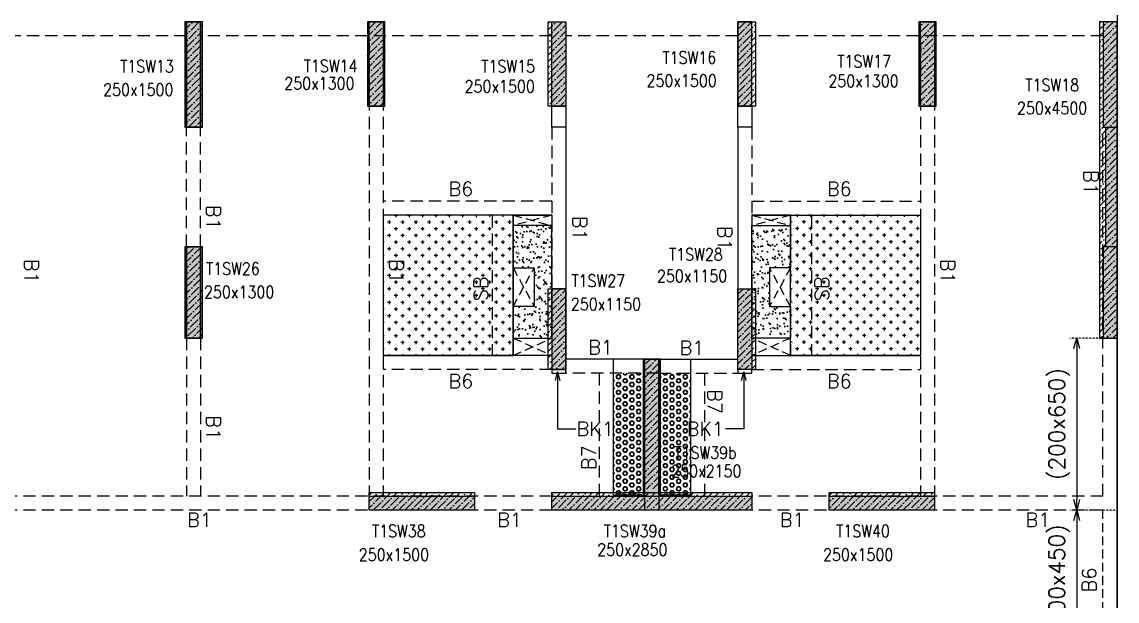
# Model space of a CAD drawing. Header units: millimetres. Extents: x 1078357 to 2594950, y -5122486 to -4636555.
# Drawn here: x 1135533 to 1151129, y -4664236 to -4655991 of the extents above; entities that cross this region are included whole.
import ezdxf

# ---------------------------------------------------------------- set-up
doc = ezdxf.new("R2010")
doc.units = ezdxf.units.MM
doc.header["$PDMODE"] = 35
for name, pattern in [('CONTINOUS', [0]), ('DOT', [0.25, 0, -0.25]), ('HIDDEN', [0.375, 0.25, -0.125])]:
    doc.linetypes.add(name, pattern=pattern)
doc.layers.get('0').update_dxf_attribs({"lineweight": 0})
doc.layers.get('Defpoints').update_dxf_attribs({"lineweight": 0})
for name, color, linetype in [('B-200x325', 201, 'HIDDEN'), ('DROP SLAB', 8, 'Continuous'), ('EXPANSION JOINT', 10, 'HIDDEN'), ('NON STR. RCC WALL', 6, 'Continuous'), ('S-BEAM', 3, 'HIDDEN'), ('S-BEAM NO.', 6, 'Continuous'), ('S-COLUM_STOP', 12, 'Continuous'), ('S-COLUMN', 1, 'Continuous'), ('S-COLUMN_START', 4, 'Continuous'), ('S-CUTOUT', 8, 'HIDDEN'), ('S-DIM', 2, 'Continuous'), ('SLAB FOLD', 8, 'Continuous')]:
    doc.layers.add(name, color=color, linetype=linetype)
for name, color, linetype, lineweight in [('COL. NO.', 30, 'Continuous', 25), ('COL. SIZE', 7, 'Continuous', 25), ('HATCH', 8, 'Continuous', 30)]:
    doc.layers.add(name, color=color, linetype=linetype, lineweight=lineweight)
doc.styles.add('Roman', font='romans')
doc.styles.add('ROMANS', font='romans.shx', dxfattribs={"width": 0.85})
doc.dimstyles.new('HARESH', dxfattribs={"dimtxt": 150, "dimasz": 75, "dimexe": 0, "dimexo": 0, "dimgap": 25, "dimtad": 1, "dimdec": 0, "dimdsep": 46, "dimtxsty": 'Roman', "dimblk": 'OBLIQUE', "dimcen": 225, "dimdle": 25, "dimclrd": 2, "dimclre": 2, "dimclrt": 7, "dimadec": 8, "dimazin": 1, "dimtfac": 1, "dimtdec": 0, "dimtmove": 0, "dimatfit": 0, "dimfxl": 1, "dimlwd": -1, "dimlwe": -1, "dimarcsym": 0})
pattern_1 = [(45, (903512.135, -4613405.35), (33.67596, 123.478522), [158.75, -31.75, 0, -31.75])]
pattern_2 = [(45, (903512.16, -4590022.35), (33.67596, 123.478522), [158.75, -31.75, 0, -31.75])]
pattern_3 = [(180.03079016, (-2157838.37, 9381715.23), (-95.1987999, -95.3011726), [47.625, -142.875]), (270.03079016, (-2157862.2, 9381739.03), (95.3011726, -95.1987999), [47.625, -142.875])]
pattern_4 = [(180, (1109278.52, -4473986.17), (-7e-15, -54.992613), [31.75, -63.5]), (300, (1109278.52, -4473986.17), (47.625, 27.496307), [31.75, -63.5]), (240, (1109246.77, -4473986.17), (47.625, -27.496307), [31.75, -63.5])]

# ---------------------------------------------------------------- blocks, each defined once
blk = doc.blocks.new('_Open30')
at = {"color": 0, "linetype": 'ByBlock', "lineweight": -2}
for p, q in [((-1, 0.27), (0, 0)), ((0, 0), (-1, -0.27)), ((0, 0), (-1, 0))]:
    blk.add_line(p, q, dxfattribs=at)
blk = doc.blocks.new('*D1599')
at = {"layer": 'Defpoints', "color": 0, "linetype": 'CONTINOUS', "ltscale": 0.5, "transparency": 16777216}
for p in [(1151128, -4660491, 0), (1150554, -4662941), (1151128, -4662941, 0)]:
    blk.add_point(p, dxfattribs=at)
at = {"layer": 'S-DIM', "color": 2, "linetype": 'DOT', "ltscale": 0.5, "transparency": 16777216}
for p, q in [((1151128, -4660491), (1150454, -4660491)), ((1151128, -4662941), (1150454, -4662941))]:
    blk.add_line(p, q, dxfattribs=at)
at = {"layer": 'S-DIM', "color": 2, "linetype": 'CONTINOUS', "ltscale": 0.5, "transparency": 16777216}
blk.add_line((1150554, -4660641), (1150554, -4662791), dxfattribs=at)
at = {"layer": 'S-DIM', "color": 2, "linetype": 'CONTINOUS', "ltscale": 0.5, "transparency": 16777216, "xscale": 150, "yscale": 150, "zscale": 150}
for p, rotation in [((1150554, -4660491), 90), ((1150554, -4662941), 270)]:
    blk.add_blockref('_Open30', p, dxfattribs=dict(at, rotation=rotation))
at = {"layer": 'S-DIM', "color": 7, "linetype": 'CONTINOUS', "ltscale": 0.5, "transparency": 16777216, "insert": (1150308, -4661716), "char_height": 225, "attachment_point": 5, "rotation": 90, "style": 'Roman'}
blk.add_mtext('(200x650)', dxfattribs=at)
blk = doc.blocks.new('*D1601')
at = {"layer": 'Defpoints', "color": 0, "linetype": 'CONTINOUS', "ltscale": 0.5, "transparency": 16777216}
for p in [(1151128, -4662941, 0), (1150554, -4664941), (1151128, -4664941, 0)]:
    blk.add_point(p, dxfattribs=at)
at = {"layer": 'S-DIM', "color": 2, "linetype": 'DOT', "ltscale": 0.5, "transparency": 16777216}
for p, q in [((1151128, -4662941), (1150454, -4662941)), ((1151128, -4664941), (1150454, -4664941))]:
    blk.add_line(p, q, dxfattribs=at)
at = {"layer": 'S-DIM', "color": 2, "linetype": 'CONTINOUS', "ltscale": 0.5, "transparency": 16777216}
blk.add_line((1150554, -4663091), (1150554, -4664791), dxfattribs=at)
at = {"layer": 'S-DIM', "color": 2, "linetype": 'CONTINOUS', "ltscale": 0.5, "transparency": 16777216, "xscale": 150, "yscale": 150, "zscale": 150}
for p, rotation in [((1150554, -4662941), 90), ((1150554, -4664941), 270)]:
    blk.add_blockref('_Open30', p, dxfattribs=dict(at, rotation=rotation))
at = {"layer": 'S-DIM', "color": 7, "linetype": 'CONTINOUS', "ltscale": 0.5, "transparency": 16777216, "insert": (1150308, -4663941), "char_height": 225, "attachment_point": 5, "rotation": 90, "style": 'Roman'}
blk.add_mtext('(200x450)', dxfattribs=at)
blk = doc.blocks.new('_Oblique')
at = {"color": 0, "linetype": 'ByBlock', "lineweight": -2}
blk.add_line((-0.5, -0.5), (0.5, 0.5), dxfattribs=at)

msp = doc.modelspace()

# ---------------------------------------------------------------- hatches: boundary and pattern name
at = {"layer": 'DROP SLAB'}
h = msp.add_hatch(dxfattribs=at)
h.set_pattern_fill('CROSS', color=8, scale=15, angle=0.03079)
h.set_pattern_definition(pattern_3)
h.paths.add_polyline_path([(1142528.3, -4658741.4), (1140678.3, -4658741.6), (1140678.3, -4660741.4), (1142528.3, -4660741.3)])
h = msp.add_hatch(dxfattribs=at)
h.set_pattern_fill('CROSS', color=8, scale=15, angle=179.96921)
h.set_pattern_definition(pattern_3)
h.paths.add_polyline_path([(1146478.4, -4658741.5), (1148328.3, -4658741.5), (1148328.3, -4660741.3), (1146478.4, -4660741.3)])
at = {"layer": 'HATCH'}
h = msp.add_hatch(dxfattribs=at)
h.set_pattern_fill('AR-SAND', color=8, scale=3, angle=179.97015)
h.set_pattern_definition([(37.47015413, (-4986179.34, 23383636.63), (-4.72361136, 146.8264517), [0, -115.824, 0, -129.54, 0, -123.825]), (7.4701541, (-4986179.34, 23383636.63), (134.9689868, 214.9772528), [0, -62.484, 0, -104.394, 0, -40.005]), (327.47015413, (-4986273.07, 23383636.68), (237.29790347, 0.3075449), [0, -38.1, 0, -137.16, 0, -179.07]), (317.4701541, (-4986273.07, 23383636.68), (229.1017424, 66.759465), [0, -19.05, 0, -89.916, 0, -102.87])])
h.paths.add_polyline_path([(1143077.6, -4658891.1), (1142527.6, -4658891.1), (1142527.6, -4659491.1), (1142827.6, -4659491.1), (1142827.6, -4660041.1), (1142527.6, -4660041), (1142527.6, -4660491.1), (1143077.6, -4660491.1)])
h = msp.add_hatch(dxfattribs=at)
h.set_pattern_fill('AR-SAND', color=8, scale=3, angle=179.97015)
h.set_pattern_definition([(37.47015413, (-3888954.63, 18699617.45), (-4.72361136, 146.8264517), [0, -115.824, 0, -129.54, 0, -123.825]), (7.4701541, (-3888954.63, 18699617.45), (134.9689868, 214.9772528), [0, -62.484, 0, -104.394, 0, -40.005]), (327.4701541, (-3889048.35, 18699617.5), (237.2979035, 0.3075449), [0, -38.1, 0, -137.16, 0, -179.07]), (317.4701541, (-3889048.35, 18699617.5), (229.1017424, 66.759465), [0, -19.05, 0, -89.916, 0, -102.87])])
h.paths.add_polyline_path([(1145928.3, -4658891.2), (1146478.3, -4658891.2), (1146478.3, -4659491.2), (1146178.4, -4659491.2), (1146178.4, -4660041.2), (1146478.3, -4660041.1), (1146478.3, -4660491.2), (1145928.4, -4660491.2)])
at = {"layer": 'HATCH', "ltscale": 1000}
h = msp.add_hatch(dxfattribs=at)
h.set_pattern_fill('HEX', color=8, scale=10, angle=180)
h.set_pattern_definition(pattern_4)
h.paths.add_polyline_path([(1144403.5, -4662730.6), (1143953.5, -4662730.6), (1143953.1, -4660991.2), (1144403.1, -4660991.2)])
h = msp.add_hatch(dxfattribs=at)
h.set_pattern_fill('HEX', color=8, scale=10, angle=180)
h.set_pattern_definition(pattern_4)
h.paths.add_polyline_path([(1144603.9, -4662730.6), (1145053.9, -4662730.6), (1145053.2, -4660991.2), (1144603.2, -4660991.2)])
at = {"layer": 'S-COLUM_STOP', "lineweight": 25}
h = msp.add_hatch(dxfattribs=at)
h.set_pattern_fill('ANSI36', color=8, scale=20)
h.set_pattern_definition(pattern_1)
h.paths.add_polyline_path([(1137853.5, -4657491.3), (1138103.5, -4657491.3), (1138103.5, -4655991.2), (1137853.5, -4655991.2)])
h = msp.add_hatch(dxfattribs=at)
h.set_pattern_fill('ANSI36', color=8, scale=20)
h.set_pattern_definition(pattern_1)
h.paths.add_polyline_path([(1140453.6, -4657191.3), (1140703.6, -4657191.3), (1140703.6, -4655991.2), (1140453.6, -4655991.2)])
h = msp.add_hatch(dxfattribs=at)
h.set_pattern_fill('ANSI36', color=8, scale=20)
h.set_pattern_definition(pattern_2)
h.paths.add_polyline_path([(1143028.6, -4657191.2), (1143278.6, -4657191.2), (1143278.6, -4655991.2), (1143028.6, -4655991.2)])
h = msp.add_hatch(dxfattribs=at)
h.set_pattern_fill('ANSI36', color=8, scale=20)
h.set_pattern_definition(pattern_2)
h.paths.add_polyline_path([(1145728.6, -4657191.2), (1145978.6, -4657191.2), (1145978.6, -4655991.2), (1145728.6, -4655991.2)])
h = msp.add_hatch(dxfattribs=at)
h.set_pattern_fill('ANSI36', color=8, scale=20)
h.set_pattern_definition(pattern_1)
h.paths.add_polyline_path([(1148303.6, -4657191.3), (1148553.6, -4657191.3), (1148553.6, -4655991.4), (1148303.6, -4655991.4)])
h = msp.add_hatch(dxfattribs=at)
h.set_pattern_fill('ANSI36', color=8, scale=20)
h.set_pattern_definition(pattern_1)
h.paths.add_polyline_path([(1150878.5, -4660491.2), (1151128.5, -4660491.2), (1151128.5, -4655991.4), (1150878.5, -4655991.4)])
h = msp.add_hatch(dxfattribs=at)
h.set_pattern_fill('ANSI36', color=8, scale=20)
h.set_pattern_definition(pattern_1)
h.paths.add_polyline_path([(1137853.6, -4660491.2), (1138103.6, -4660491.2), (1138103.6, -4659191.2), (1137853.6, -4659191.2)])
h = msp.add_hatch(dxfattribs=at)
h.set_pattern_fill('ANSI36', color=8, scale=20)
h.set_pattern_definition(pattern_2)
h.paths.add_polyline_path([(1143028.5, -4659791.3), (1143278.5, -4659791.3), (1143278.5, -4660941.3), (1143028.5, -4660941.3)])
h = msp.add_hatch(dxfattribs=at)
h.set_pattern_fill('ANSI36', color=8, scale=20)
h.set_pattern_definition(pattern_2)
h.paths.add_polyline_path([(1145728.5, -4659791.3), (1145978.5, -4659791.3), (1145978.5, -4660941.3), (1145728.5, -4660941.3)])
h = msp.add_hatch(dxfattribs=at)
h.set_pattern_fill('ANSI36', color=8, scale=20)
h.set_pattern_definition(pattern_1)
h.paths.add_polyline_path([(1144378.5, -4662641.2), (1144628.5, -4662639.3), (1144628.5, -4660789.3), (1144378.5, -4660791.2)])
h = msp.add_hatch(dxfattribs=at)
h.set_pattern_fill('ANSI36', color=8, scale=20)
h.set_pattern_definition(pattern_1)
h.paths.add_polyline_path([(1140478.6, -4662691.2), (1141978.6, -4662691.2), (1141978.6, -4662941.2), (1140478.6, -4662941.2)])
h = msp.add_hatch(dxfattribs=at)
h.set_pattern_fill('ANSI36', color=8, scale=20)
h.set_pattern_definition(pattern_1)
h.paths.add_polyline_path([(1143078.6, -4662691.2), (1145928.6, -4662691.2), (1145928.6, -4662941.2), (1143078.6, -4662941.2)])
h = msp.add_hatch(dxfattribs=at)
h.set_pattern_fill('ANSI36', color=8, scale=20)
h.set_pattern_definition(pattern_1)
h.paths.add_polyline_path([(1147028.6, -4662691.2), (1148528.6, -4662691.2), (1148528.6, -4662941.2), (1147028.6, -4662941.2)])
at = {"layer": 'S-COLUMN', "lineweight": 25, "extrusion": (1.00316e-06, 1.91639e-11, 1)}
h = msp.add_hatch(color=1, dxfattribs=at)
h.dxf.hatch_style = 1
h.paths.add_polyline_path([(1138078.5, -4655991.2), (1137878.5, -4655991.2), (1137878.5, -4657491.2), (1138078.5, -4657491.2)])
at = {"layer": 'S-COLUMN', "lineweight": 25, "extrusion": (-1.00316e-06, 2.11765e-11, 1)}
h = msp.add_hatch(color=1, dxfattribs=at)
h.dxf.hatch_style = 1
h.paths.add_polyline_path([(1137878.5, -4655991.2), (1138078.5, -4655991.2), (1138078.5, -4657491.2), (1137878.5, -4657491.2)])
at = {"layer": 'S-COLUMN', "lineweight": 25}
h = msp.add_hatch(color=1, dxfattribs=at)
h.dxf.hatch_style = 1
h.paths.add_polyline_path([(1140478.5, -4657191.3), (1140678.5, -4657191.3), (1140678.5, -4655991.2), (1140478.5, -4655991.2)])
at = {"layer": 'S-COLUMN', "lineweight": 25, "extrusion": (-1.00316e-06, 2.11765e-11, 1)}
h = msp.add_hatch(color=1, dxfattribs=at)
h.dxf.hatch_style = 1
h.paths.add_polyline_path([(1143078.5, -4655991.2), (1143278.5, -4655991.2), (1143278.5, -4657191.2), (1143078.5, -4657191.2)])
at = {"layer": 'S-COLUMN', "lineweight": 25}
h = msp.add_hatch(color=1, dxfattribs=at)
h.dxf.hatch_style = 1
h.paths.add_polyline_path([(1145728.5, -4657191.2), (1145728.5, -4655991.2), (1145928.5, -4655991.2), (1145928.5, -4657191.2)])
h = msp.add_hatch(color=1, dxfattribs=at)
h.dxf.hatch_style = 1
h.paths.add_polyline_path([(1148328.5, -4657191.3), (1148528.5, -4657191.3), (1148528.5, -4655991.2), (1148328.5, -4655991.2)])
h = msp.add_hatch(color=1, dxfattribs=at)
h.dxf.hatch_style = 1
h.paths.add_polyline_path([(1151128.5, -4655991.2), (1150928.5, -4655991.2), (1150928.5, -4657491.2), (1151128.5, -4657491.2)])
at = {"layer": 'S-COLUMN', "lineweight": 25, "extrusion": (1.00316e-06, -2.11765e-11, 1)}
h = msp.add_hatch(color=1, dxfattribs=at)
h.dxf.hatch_style = 1
h.paths.add_polyline_path([(1151128.5, -4659191.3), (1150968.5, -4659191.3), (1150968.5, -4657491.2), (1151128.5, -4657491.2)])
at = {"layer": 'S-COLUMN', "lineweight": 25, "extrusion": (1.00316e-06, 1.91639e-11, 1)}
h = msp.add_hatch(color=1, dxfattribs=at)
h.dxf.hatch_style = 1
h.paths.add_polyline_path([(1138078.5, -4660491.2), (1137878.5, -4660491.2), (1137878.5, -4659191.2), (1138078.5, -4659191.2)])
at = {"layer": 'S-COLUMN', "lineweight": 25, "extrusion": (-1.00316e-06, 2.11765e-11, 1)}
h = msp.add_hatch(color=1, dxfattribs=at)
h.dxf.hatch_style = 1
h.paths.add_polyline_path([(1137878.5, -4660491.2), (1138078.5, -4660491.2), (1138078.5, -4659191.2), (1137878.5, -4659191.2)])
at = {"layer": 'S-COLUMN', "lineweight": 25}
h = msp.add_hatch(color=1, dxfattribs=at)
h.dxf.hatch_style = 1
h.paths.add_polyline_path([(1150928.5, -4660491.2), (1151128.5, -4660491.2), (1151128.5, -4659191.2), (1150928.5, -4659191.2)])
at = {"layer": 'S-COLUMN', "lineweight": 25, "extrusion": (-1.00316e-06, 2.11765e-11, 1)}
h = msp.add_hatch(color=1, dxfattribs=at)
h.dxf.hatch_style = 1
h.paths.add_polyline_path([(1143078.5, -4660941.2), (1143278.5, -4660941.2), (1143278.5, -4659791.2), (1143078.5, -4659791.2)])
at = {"layer": 'S-COLUMN', "lineweight": 25}
h = msp.add_hatch(color=1, dxfattribs=at)
h.dxf.hatch_style = 1
h.paths.add_polyline_path([(1145928.5, -4660941.2), (1145728.5, -4660941.2), (1145728.5, -4659791.2), (1145928.5, -4659791.2)])
h = msp.add_hatch(color=1, dxfattribs=at)
h.dxf.hatch_style = 1
h.paths.add_polyline_path([(1144403.5, -4660791.2), (1144603.5, -4660791.2), (1144603.5, -4662941.2), (1144403.5, -4662941.2)])
h = msp.add_hatch(color=1, dxfattribs=at)
h.dxf.hatch_style = 1
h.paths.add_polyline_path([(1140478.5, -4662741.2), (1141978.5, -4662741.2), (1141978.5, -4662941.2), (1140478.5, -4662941.2)])
h = msp.add_hatch(color=1, dxfattribs=at)
h.dxf.hatch_style = 1
h.paths.add_polyline_path([(1147028.5, -4662741.2), (1148528.5, -4662741.2), (1148528.5, -4662941.2), (1147028.5, -4662941.2)])
at = {"layer": 'S-COLUMN_START', "lineweight": 25}
h = msp.add_hatch(color=256, dxfattribs=at)
h.dxf.hatch_style = 1
h.paths.add_polyline_path([(1143078.5, -4662741.2), (1145928.5, -4662741.2), (1145928.5, -4662941.2), (1143078.5, -4662941.2)])

# ---------------------------------------------------------------- linework, layer by layer
at = {"layer": 'DROP SLAB', "color": 3, "linetype": 'CONTINOUS', "ltscale": 500, "elevation": 0}
for points in [[(1142528.3, -4658741.4), (1140678.3, -4658741.6), (1140678.3, -4660741.4), (1142528.3, -4660741.3)], [(1142527.9, -4658741.4), (1143077.9, -4658741.4), (1143077.9, -4658891.2), (1142527.9, -4658891.2)], [(1146478.4, -4658741.4), (1145928.4, -4658741.4), (1145928.4, -4658891.2), (1146478.4, -4658891.2)], [(1146478.4, -4658741.5), (1148328.3, -4658741.5), (1148328.3, -4660741.3), (1146478.4, -4660741.3)], [(1142528.3, -4659491.1), (1142828.3, -4659491.1), (1142828.3, -4660041.1), (1142528.3, -4660041.1)], [(1146478.4, -4659491.2), (1146178.4, -4659491.2), (1146178.4, -4660041.2), (1146478.4, -4660041.2)], [(1142528.4, -4660491.2), (1143078.2, -4660491.2), (1143078.2, -4660741.2), (1142528.4, -4660741.2)], [(1146478.4, -4660491.2), (1145928.5, -4660491.2), (1145928.5, -4660741.2), (1146478.4, -4660741.2)]]:
    msp.add_lwpolyline(points, close=True, dxfattribs=at)
at = {"layer": 'EXPANSION JOINT'}
msp.add_line((1151128.3, -4653251.2, 0), (1151128.3, -4667391.2, 0), dxfattribs=at)
msp.add_line((1151128.3, -4653251.2, 0), (1151128.3, -4667391.2, 0), dxfattribs=at)
at = {"layer": 'NON STR. RCC WALL', "elevation": 0}
for points in [[(1143278.5, -4657191.1), (1143278.5, -4657491.1), (1143078.5, -4657491.1), (1143078.5, -4657191.1)], [(1145928.5, -4657191.1), (1145928.5, -4657491.1), (1145728.5, -4657491.1), (1145728.5, -4657191.1)]]:
    msp.add_lwpolyline(points, close=True, dxfattribs=at)
at = {"layer": 'S-BEAM', "linetype": 'HIDDEN', "ltscale": 700}
for p, q in [((1137878.3, -4656191.2, 0), (1132878.3, -4656191.2, 0)), ((1143078.3, -4656191.2, 0), (1138078.3, -4656191.2, 0)), ((1145728.4, -4656190.2, 50), (1143278.7, -4656190.2, 0)), ((1150928.3, -4656191.2, 0), (1145928.3, -4656191.2, 0)), ((1140478.3, -4656291.2, 0), (1140478.3, -4662741.1, 0)), ((1140678.3, -4656291.2, 0), (1140678.3, -4662741.1, 0)), ((1148328.3, -4656291.2, 0), (1148328.3, -4662741.1, 0)), ((1148528.3, -4656291.2, 0), (1148528.3, -4662741.1, 0)), ((1137878.3, -4659191.1, 0), (1137878.3, -4657491.1, 0)), ((1138078.3, -4659191.1, 0), (1138078.3, -4657491.1, 0)), ((1143078.3, -4657491.1, 0), (1143078.3, -4659991.2, 0)), ((1145928.3, -4657491.1, 0), (1145928.3, -4659991.2, 0)), ((1150928.3, -4662741.1, 0), (1150928.3, -4657491.1, 0)), ((1142228.4, -4658741.2, 0), (1142228.4, -4660741, 0)), ((1146478.2, -4658741.7, 0), (1146478.2, -4660741.5, 0)), ((1146778.2, -4658741.7, 0), (1146778.2, -4660741.5, 0)), ((1137878.3, -4660491.2, 0), (1137878.3, -4662741.1, 0)), ((1138078.3, -4660491.2, 0), (1138078.3, -4662741.1, 0)), ((1144603.5, -4660991.1, 0), (1143278.3, -4660991.2, 0)), ((1144603.5, -4660991.2, 0), (1145728.3, -4660991.2, 0)), ((1143078.3, -4662741.1, 0), (1132222.1, -4662741.1, 0)), ((1150928.3, -4662741.1, 0), (1145928.3, -4662741.1, 0)), ((1143078.3, -4662941.1, 0), (1132222.1, -4662941.1, 0)), ((1150928.3, -4662941.1, 0), (1145928.3, -4662941.1, 0))]:
    msp.add_line(p, q, dxfattribs=at)
at = {"layer": 'S-BEAM', "linetype": 'CONTINOUS', "ltscale": 700}
for p, q in [((1143278.3, -4657491.1, 0), (1143278.3, -4659991.2, 0)), ((1145728.3, -4657491.1, 0), (1145728.3, -4659991.2, 0)), ((1151128.3, -4662941.1, 0), (1151128.3, -4657491.1, 0)), ((1151128.3, -4659991.2, 0), (1151129.1, -4659991.2, 0)), ((1144392.6, -4660791.2, 0), (1143278.3, -4660791.2, 0)), ((1144603.4, -4660791.2, 0), (1145728.5, -4660791.2, 0))]:
    msp.add_line(p, q, dxfattribs=at)
at = {"layer": 'S-BEAM', "ltscale": 700}
for p, q in [((1143078.4, -4658541.6, 0), (1140678.4, -4658541.5, 0)), ((1145928.3, -4658541.5, 0), (1148328.3, -4658541.5, 0)), ((1151128.3, -4659791.2, 0), (1151129.1, -4659791.2, 0)), ((1143078.2, -4660941.4, 0), (1140678.3, -4660941.3, 0)), ((1143753.2, -4660991.3, 0), (1143753.2, -4662741.3, 0)), ((1145253.5, -4660991.3, 0), (1145253.5, -4662741.3, 0)), ((1145928.5, -4660941.3, 0), (1148328.3, -4660941.3, 0))]:
    msp.add_line(p, q, dxfattribs=at)
at = {"layer": 'S-BEAM', "linetype": 'Continuous', "ltscale": 700}
for p, q in [((1143078.4, -4658741.6, 0), (1140678.4, -4658741.5, 0)), ((1145928.3, -4658741.5, 0), (1148328.3, -4658741.5, 0)), ((1143078.2, -4660741.4, 0), (1140678.3, -4660741.3, 0)), ((1145928.5, -4660741.3, 0), (1148328.3, -4660741.3, 0)), ((1143953.2, -4660991.3, 0), (1143953.2, -4662730.6, 0)), ((1145053.5, -4660991.3, 0), (1145053.5, -4662730.6, 0))]:
    msp.add_line(p, q, dxfattribs=at)
at = {"layer": 'S-BEAM', "linetype": 'ByBlock', "ltscale": 700}
msp.add_line((1142528.4, -4658741.2, 0), (1142528.4, -4660741, 0), dxfattribs=at)
at = {"layer": 'S-BEAM', "linetype": 'HIDDEN', "ltscale": 500}
msp.add_line((1150928.3, -4664941.2, 0), (1150928.3, -4662941.1, 0), dxfattribs=at)
at = {"layer": 'S-BEAM', "linetype": 'Continuous', "ltscale": 500}
msp.add_line((1151128.3, -4664941.2, 0), (1151128.3, -4662941.2, 0), dxfattribs=at)
at = {"layer": 'S-BEAM', "linetype": 'Continuous', "ltscale": 700, "elevation": 0}
for points in [[(1143278.4, -4660941.2), (1143078.3, -4660941.2), (1143078.3, -4660991.4), (1143278.4, -4660991.4)], [(1145928.4, -4660941.2), (1145728.4, -4660941.2), (1145728.4, -4660991.4), (1145928.4, -4660991.4)]]:
    msp.add_lwpolyline(points, close=True, dxfattribs=at)
at = {"layer": 'S-COLUM_STOP', "lineweight": 25, "elevation": 0}
for points in [[(1137853.5, -4657491.3), (1138103.5, -4657491.3), (1138103.5, -4655991.2), (1137853.5, -4655991.2)], [(1140453.5, -4657191.3), (1140703.5, -4657191.3), (1140703.5, -4655991.2), (1140453.5, -4655991.2)], [(1143028.5, -4655991.2), (1143278.5, -4655991.2), (1143278.5, -4657191.2), (1143028.5, -4657191.2)], [(1145728.5, -4655991.2), (1145978.5, -4655991.2), (1145978.5, -4657191.2), (1145728.5, -4657191.2)], [(1148303.5, -4657191.3), (1148553.5, -4657191.3), (1148553.5, -4655991.2), (1148303.5, -4655991.2)], [(1150878.5, -4660491.2), (1151128.5, -4660491.2), (1151128.5, -4655991.4), (1150878.5, -4655991.4)], [(1137853.5, -4660491.2), (1138103.5, -4660491.2), (1138103.5, -4659191.2), (1137853.5, -4659191.2)], [(1143028.5, -4659791.3), (1143278.5, -4659791.3), (1143278.5, -4660941.3), (1143028.5, -4660941.3)], [(1145728.5, -4659791.3), (1145978.5, -4659791.3), (1145978.5, -4660941.3), (1145728.5, -4660941.3)], [(1144378.5, -4662691.2), (1144628.5, -4662691.2), (1144628.5, -4660791.2), (1144378.5, -4660791.2)], [(1140478.5, -4662691.2), (1141978.5, -4662691.2), (1141978.5, -4662941.2), (1140478.5, -4662941.2)], [(1143078.5, -4662691.2), (1145928.5, -4662691.2), (1145928.5, -4662941.2), (1143078.5, -4662941.2)], [(1147028.5, -4662691.2), (1148528.5, -4662691.2), (1148528.5, -4662941.2), (1147028.5, -4662941.2)]]:
    msp.add_lwpolyline(points, close=True, dxfattribs=at)
at = {"layer": 'S-COLUMN', "color": 1, "lineweight": 25, "extrusion": (1.00316e-06, 1.91639e-11, 1), "elevation": 1.1}
for points in [[(1138078.5, -4655991.2), (1137878.5, -4655991.2), (1137878.5, -4657491.2), (1138078.5, -4657491.2)], [(1138078.5, -4660491.2), (1137878.5, -4660491.2), (1137878.5, -4659191.2), (1138078.5, -4659191.2)]]:
    msp.add_lwpolyline(points, close=True, dxfattribs=at)
at = {"layer": 'S-COLUMN', "color": 1, "lineweight": 25, "extrusion": (-1.00316e-06, 2.11765e-11, 1), "elevation": -1.1}
for points in [[(1137878.5, -4655991.2), (1138078.5, -4655991.2), (1138078.5, -4657491.2), (1137878.5, -4657491.2)], [(1143078.5, -4655991.2), (1143278.5, -4655991.2), (1143278.5, -4657191.1), (1143078.5, -4657191.1)], [(1137878.5, -4660491.2), (1138078.5, -4660491.2), (1138078.5, -4659191.2), (1137878.5, -4659191.2)], [(1143078.5, -4660941.2), (1143278.5, -4660941.2), (1143278.5, -4659791.2), (1143078.5, -4659791.2)]]:
    msp.add_lwpolyline(points, close=True, dxfattribs=at)
at = {"layer": 'S-COLUMN', "color": 1, "lineweight": 25, "elevation": 0}
for points in [[(1140478.5, -4655991.2), (1140678.5, -4655991.2), (1140678.5, -4657191.3), (1140478.5, -4657191.3)], [(1145928.5, -4655991.2), (1145728.5, -4655991.2), (1145728.5, -4657191.1), (1145928.5, -4657191.1)], [(1148328.5, -4655991.2), (1148528.5, -4655991.2), (1148528.5, -4657191.3), (1148328.5, -4657191.3)], [(1151128.5, -4655991.2), (1150928.5, -4655991.2), (1150928.5, -4657491.2), (1151128.5, -4657491.2)], [(1150928.5, -4660491.2), (1151128.5, -4660491.2), (1151128.5, -4659191.2), (1150928.5, -4659191.2)], [(1145928.5, -4660941.2), (1145728.5, -4660941.2), (1145728.5, -4659791.2), (1145928.5, -4659791.2)], [(1144403.5, -4660791.2), (1144603.5, -4660791.2), (1144603.5, -4662941.2), (1144403.5, -4662941.2)], [(1140478.5, -4662741.2), (1141978.5, -4662741.2), (1141978.5, -4662941.2), (1140478.5, -4662941.2)], [(1147028.5, -4662741.2), (1148528.5, -4662741.2), (1148528.5, -4662941.2), (1147028.5, -4662941.2)]]:
    msp.add_lwpolyline(points, close=True, dxfattribs=at)
at = {"layer": 'S-COLUMN', "color": 1, "lineweight": 25, "extrusion": (1.00316e-06, -2.11765e-11, 1), "elevation": 1.2}
msp.add_lwpolyline([(1151128.5, -4659191.3), (1150968.5, -4659191.3), (1150968.5, -4657491.2), (1151128.5, -4657491.2)], close=True, dxfattribs=at)
at = {"layer": 'S-COLUMN_START', "color": 4, "lineweight": 25, "elevation": 0}
msp.add_lwpolyline([(1143078.5, -4662741.2), (1145928.5, -4662741.2), (1145928.5, -4662941.2), (1143078.5, -4662941.2)], close=True, dxfattribs=at)
at = {"layer": 'S-CUTOUT', "ltscale": 500}
for p, q in [((1143077.9, -4658741.2, 0), (1142527.9, -4658891.2, 0)), ((1142528.7, -4658741.4, 0), (1143077.9, -4658891.2, 0)), ((1145928.4, -4658741.2, 0), (1146478.4, -4658891.2, 0)), ((1146477.5, -4658741.4, 0), (1145928.4, -4658891.2, 0)), ((1142528.2, -4659491.1, 0), (1142828.3, -4660041.1, 0)), ((1142528.2, -4660041.1, 0), (1142828.3, -4659491.1, 0)), ((1146478.4, -4659491.2, 0), (1146178.4, -4660041.2, 0)), ((1146478.4, -4660041.2, 0), (1146178.4, -4659491.2, 0)), ((1142528.4, -4660491.2, 0), (1143078.2, -4660741.2, 0)), ((1142528.4, -4660741.2, 0), (1143078.4, -4660491.2, 0)), ((1146478.4, -4660741.2, 0), (1145928.4, -4660491.2, 0)), ((1146478.4, -4660491.2, 0), (1145928.5, -4660741.2, 0))]:
    msp.add_line(p, q, dxfattribs=at)
at = {"layer": 'SLAB FOLD', "color": 8, "ltscale": 1000, "elevation": 0}
for points in [[(1143077.6, -4658891.1), (1142527.6, -4658891.1), (1142527.6, -4659491.1), (1142827.6, -4659491.1), (1142827.6, -4660041.1), (1142527.6, -4660041), (1142527.6, -4660491.1), (1143077.6, -4660491.1), (1143077.6, -4658891.1)], [(1145928.3, -4658891.2), (1146478.3, -4658891.2), (1146478.3, -4659491.2), (1146178.4, -4659491.2), (1146178.4, -4660041.2), (1146478.3, -4660041.1), (1146478.3, -4660491.2), (1145928.4, -4660491.2), (1145928.3, -4658891.2)]]:
    msp.add_lwpolyline(points, dxfattribs=at)
for points in [[(1143953.4, -4662730.6), (1144403.4, -4662730.6), (1144403.4, -4660791.2), (1143953.4, -4660791.2)], [(1145053.7, -4662730.6), (1144603.5, -4662730.6), (1144603.5, -4660791.2), (1145053.7, -4660791.2)]]:
    msp.add_lwpolyline(points, close=True, dxfattribs=at)

# ---------------------------------------------------------------- texts
at = {"layer": 'B-200x325', "linetype": 'Continuous', "ltscale": 700, "style": 'ROMANS'}
for rotation, p in [(0.00055, (1141608.8, -4658469.4, -2.7)), (359.99866, (1146997.8, -4658469.4, -2.7)), (0.00055, (1141608.8, -4661206.6, -2.7)), (359.99866, (1146997.8, -4661206.5, -2.7))]:
    msp.add_text('B6', height=200, rotation=rotation, dxfattribs=at).set_placement(p)
at = {"layer": 'COL. NO.', "linetype": 'Continuous', "style": 'ROMANS', "width": 0.85}
for s, p in [('T1SW13', (1136932.4, -4656711.8, -320.4)), ('T1SW14', (1139546.7, -4656706.9, -270.4)), ('T1SW15', (1142075.3, -4656710.6, -320.4)), ('T1SW16', (1144654.7, -4656585.8, -320.4)), ('T1SW17', (1147144.6, -4656638.6, -320.4)), ('T1SW18', (1149822.3, -4656977.4, -320.4)), ('T1SW28', (1144748.9, -4659388.6, -320.4)), ('T1SW26', (1138155.1, -4659590.5, -320.4)), ('T1SW27', (1143358.9, -4659763.8, -320.4)), ('T1SW39b', (1144825, -4662210.2, -320.4)), ('T1SW38', (1140517.9, -4663325.8, -320.4)), ('T1SW39a', (1143819.9, -4663325.8, -320.4)), ('T1SW40', (1147129.1, -4663325.8, -320.4))]:
    msp.add_text(s, height=175, dxfattribs=at).set_placement(p)
at = {"layer": 'COL. SIZE', "linetype": 'Continuous', "style": 'ROMANS', "width": 0.85}
for s, p in [('250x1300', (1139269.1, -4656954.2, -320.4)), ('250x1500', (1141836.9, -4656996.6, -320.4)), ('250x1500', (1144427.3, -4656914.7, -320.4)), ('250x1300', (1147017.3, -4656921.2, -320.4)), ('250x1500', (1136689.7, -4657043.5, -320.4)), ('250x4500', (1149702.9, -4657305.9, -320.4)), ('250x1150', (1144576.4, -4659696.2, -320.4)), ('250x1300', (1138126.1, -4659923.6, -320.4)), ('250x1150', (1143349.9, -4660097, -320.4)), ('250x2150', (1144779.3, -4662471.7, -320.4)), ('250x1500', (1140330.3, -4663663.4, -320.4)), ('250x2850', (1143725.1, -4663591.4, -320.4)), ('250x1500', (1146941.4, -4663663.4, -320.4))]:
    msp.add_text(s, height=175, dxfattribs=at).set_placement(p)
at = {"layer": 'S-BEAM NO.', "linetype": 'HIDDEN', "ltscale": 500, "style": 'ROMANS'}
for s, rotation, p in [('B1', 269.99906, (1150657.3, -4658103, -2.7)), ('B1', 269.99906, (1138161.5, -4658598.8, -2.7)), ('B1', 269.99906, (1143376.9, -4658753.3, -2.7)), ('B1', 269.99906, (1145442.3, -4658896.1, -2.7)), ('B1', 269.99906, (1135568.8, -4659366.1, -2.7)), ('B1', 269.99906, (1140768.8, -4659366.1, -2.7)), ('B1', 269.99906, (1148618.8, -4659366.1, -2.7)), ('B1', 359.99906, (1143597.8, -4660723.6, 47.3)), ('B1', 359.99906, (1144898, -4660731.3, 47.3)), ('B1', 269.99906, (1138161.5, -4661593.1, -2.7)), ('B1', 359.99906, (1137885.9, -4663178.2, -2.7)), ('B1', 359.99906, (1142301.2, -4663178.3, -2.7)), ('B1', 359.99906, (1146325.7, -4663178.3, -2.7)), ('B1', 359.99906, (1149824.2, -4663178.3, -2.7)), ('B6', 90, (1150831.8, -4664111, -2.7))]:
    msp.add_text(s, height=200, rotation=rotation, dxfattribs=at).set_placement(p)
at = {"layer": 'S-BEAM NO.', "linetype": 'Continuous', "ltscale": 700, "style": 'ROMANS'}
for s, rotation, p in [('SB', 90.00094, (1142167, -4659965.8, -2.7)), ('SB', 90.00094, (1147022.9, -4659965.8, -2.7)), ('B7', 269.99866, (1145302.3, -4661221.3, -2.7)), ('BK1', 359.99906, (1143431.4, -4661885.2, -2.7)), ('BK1', 0.00094, (1144999.5, -4661885.2, -2.7)), ('B7', 90.00094, (1143708, -4662370.9, -2.7))]:
    msp.add_text(s, height=200, rotation=rotation, dxfattribs=at).set_placement(p)

# ---------------------------------------------------------------- dimensions: what is measured, and where the dimension line sits
at = {"layer": 'S-DIM', "linetype": 'CONTINOUS', "ltscale": 0.5}
for base, p1, p2, text, picture, middle in [((1150554.3, -4662941.1, 0), (1151128.3, -4660491.1, 0), (1151128.3, -4662941.1, 0), '(200x650)', '*D1599', (1150307.9, -4661716.1, 0)), ((1150554.3, -4664941.2, 0), (1151128.3, -4662941.2, 0), (1151128.3, -4664941.2, 0), '(200x450)', '*D1601', (1150307.9, -4663941.2, 0))]:
    dim = msp.add_linear_dim(base=base, p1=p1, p2=p2, angle=90, text=text, dimstyle='HARESH', override={"dimtxt": 225, "dimasz": 150, "dimexe": 100, "dimgap": 75, "dimtxsty": 'Roman', "dimblk1": 'Open30', "dimblk2": 'Open30', "dimsah": 1, "dimdle": 1, "dimfxl": 500, "dimarcsym": 1}, dxfattribs=at)
    dim.commit()
    dim.dimension.update_dxf_attribs({"geometry": picture, "text_midpoint": middle})

# ---------------------------------------------------------------- leaders
at = {"layer": 'S-BEAM NO.', "linetype": 'Continuous', "ltscale": 700}
for points in [[(1143161.9, -4660971.5, 0), (1143161.9, -4661782.9, 0), (1143420.7, -4661782.9, 0)], [(1145811.9, -4660971.5, 0), (1145811.9, -4661782.9, 0), (1145553.1, -4661782.9, 0)]]:
    msp.add_leader(points, dimstyle='HARESH', override={"dimasz": 125, "dimgap": 25, "dimtad": 0, "dimldrblk": 'Open30'}, dxfattribs=at)

doc.saveas('drawing.dxf')
